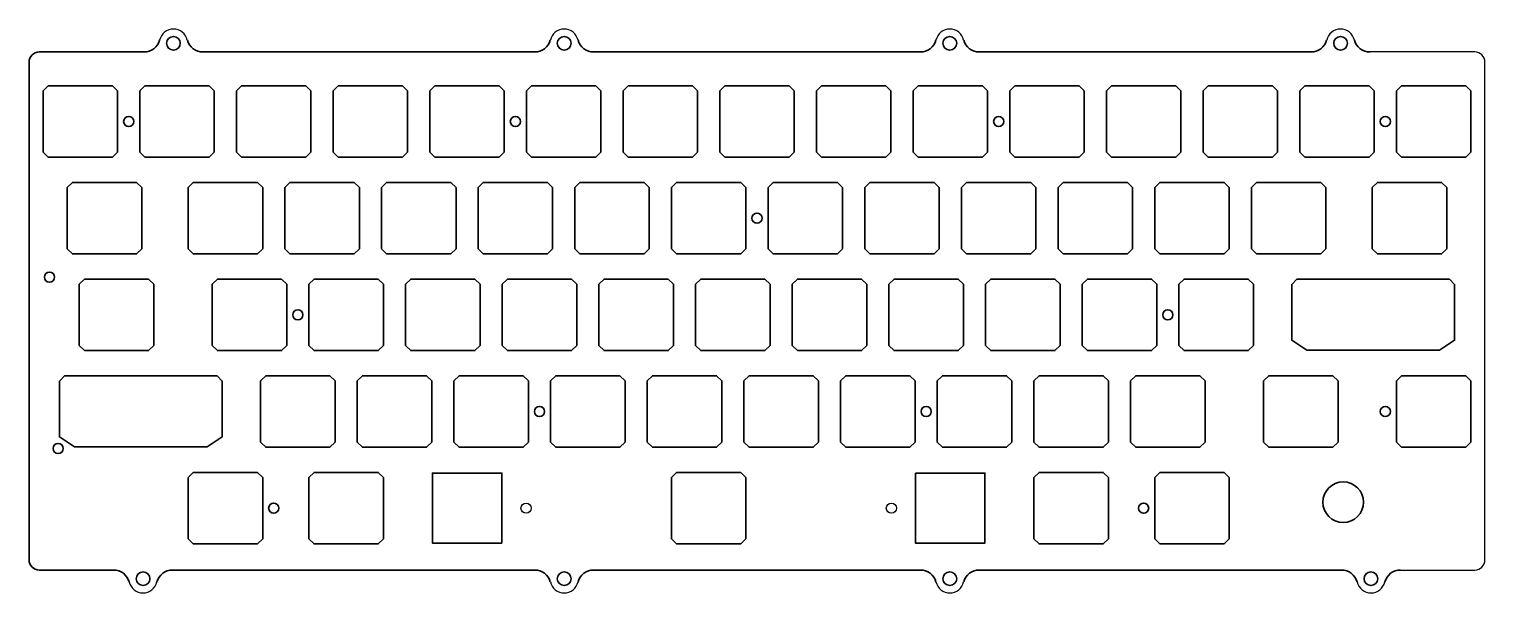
# Model space of a CAD drawing. Header units: millimetres. Extents: x 154 to 440, y 155 to 266.
import ezdxf

# ---------------------------------------------------------------- set-up
doc = ezdxf.new("R2010")
doc.units = ezdxf.units.MM
doc.layers.add('可见 (ISO)', color=7, linetype='Continuous', lineweight=35)

msp = doc.modelspace()

# ---------------------------------------------------------------- linework, layer by layer
for p, q in [((438.45, 261.8), (417.81, 261.8)), ((440.45, 161.7), (440.45, 259.8)), ((423.81, 159.7), (438.45, 159.7))]:
    msp.add_line(p, q)
for centre in [(251.48, 171.9), (323.48, 171.9)]:
    msp.add_circle(centre, 1)
for centre, radius, start, end in [((182, 263.5), 2.8, 12.9456, 167.0544), ((259, 263.5), 2.8, 12.9456, 167.0544), ((335, 263.5), 2.8, 12.9456, 167.0544), ((412, 263.5), 2.8, 12.9456, 167.0544), ((438.45, 259.8), 2, 0, 90), ((438.45, 161.7), 2, 270, 0), ((176, 158), 2.8, 192.9456, 347.0544), ((259, 158), 2.8, 192.9456, 347.0544), ((335, 158), 2.8, 192.9456, 347.0544), ((418, 158), 2.8, 192.9456, 347.0544)]:
    msp.add_arc(centre, radius, start, end)
at = {"layer": '可见 (ISO)'}
for p, q in [((176.19, 261.8), (155.55, 261.8)), ((187.81, 261.8), (253.19, 261.8)), ((264.81, 261.8), (329.19, 261.8)), ((340.81, 261.8), (406.19, 261.8)), ((153.55, 259.8), (153.55, 161.7)), ((155.55, 159.7), (170.19, 159.7)), ((253.19, 159.7), (181.81, 159.7)), ((329.19, 159.7), (264.81, 159.7)), ((412.19, 159.7), (340.81, 159.7))]:
    msp.add_line(p, q, dxfattribs=at)
for points in [[(169.97, 255.15), (171, 254.12), (171, 242.08), (169.97, 241.05), (157.33, 241.05), (156.3, 242.08), (156.3, 254.12), (157.33, 255.15)], [(189.02, 255.15), (190.05, 254.12), (190.05, 242.08), (189.02, 241.05), (176.38, 241.05), (175.35, 242.08), (175.35, 254.12), (176.38, 255.15)], [(208.07, 255.15), (209.1, 254.12), (209.1, 242.08), (208.07, 241.05), (195.43, 241.05), (194.4, 242.08), (194.4, 254.12), (195.43, 255.15)], [(227.12, 255.15), (228.15, 254.12), (228.15, 242.08), (227.12, 241.05), (214.48, 241.05), (213.45, 242.08), (213.45, 254.12), (214.48, 255.15)], [(233.53, 241.05), (232.5, 242.08), (232.5, 254.12), (233.53, 255.15), (246.17, 255.15), (247.2, 254.12), (247.2, 242.08), (246.17, 241.05)], [(252.58, 241.05), (251.55, 242.08), (251.55, 254.12), (252.58, 255.15), (265.22, 255.15), (266.25, 254.12), (266.25, 242.08), (265.22, 241.05)], [(271.63, 241.05), (270.6, 242.08), (270.6, 254.12), (271.63, 255.15), (284.27, 255.15), (285.3, 254.12), (285.3, 242.08), (284.27, 241.05)], [(290.68, 241.05), (289.65, 242.08), (289.65, 254.12), (290.68, 255.15), (303.32, 255.15), (304.35, 254.12), (304.35, 242.08), (303.32, 241.05)], [(309.73, 241.05), (308.7, 242.08), (308.7, 254.12), (309.73, 255.15), (322.37, 255.15), (323.4, 254.12), (323.4, 242.08), (322.37, 241.05)], [(328.78, 241.05), (327.75, 242.08), (327.75, 254.12), (328.78, 255.15), (341.42, 255.15), (342.45, 254.12), (342.45, 242.08), (341.42, 241.05)], [(347.83, 241.05), (346.8, 242.08), (346.8, 254.12), (347.83, 255.15), (360.47, 255.15), (361.5, 254.12), (361.5, 242.08), (360.47, 241.05)], [(366.88, 241.05), (365.85, 242.08), (365.85, 254.12), (366.88, 255.15), (379.52, 255.15), (380.55, 254.12), (380.55, 242.08), (379.52, 241.05)], [(385.93, 241.05), (384.9, 242.08), (384.9, 254.12), (385.93, 255.15), (398.57, 255.15), (399.6, 254.12), (399.6, 242.08), (398.57, 241.05)], [(403.95, 254.12), (404.98, 255.15), (417.62, 255.15), (418.65, 254.12), (418.65, 242.08), (417.62, 241.05), (404.98, 241.05), (403.95, 242.08)], [(423, 254.12), (424.03, 255.15), (436.67, 255.15), (437.7, 254.12), (437.7, 242.08), (436.67, 241.05), (424.03, 241.05), (423, 242.08)], [(174.73, 236.1), (175.76, 235.07), (175.76, 223.03), (174.73, 222), (162.09, 222), (161.06, 223.03), (161.06, 235.07), (162.09, 236.1)], [(198.55, 236.1), (199.58, 235.07), (199.58, 223.03), (198.55, 222), (185.9, 222), (184.88, 223.03), (184.88, 235.07), (185.9, 236.1)], [(217.6, 236.1), (218.63, 235.07), (218.63, 223.03), (217.6, 222), (204.95, 222), (203.93, 223.03), (203.93, 235.07), (204.95, 236.1)], [(236.65, 236.1), (237.68, 235.07), (237.68, 223.03), (236.65, 222), (224, 222), (222.98, 223.03), (222.98, 235.07), (224, 236.1)], [(255.7, 236.1), (256.73, 235.07), (256.73, 223.03), (255.7, 222), (243.05, 222), (242.03, 223.03), (242.03, 235.07), (243.05, 236.1)], [(262.1, 222), (261.08, 223.03), (261.08, 235.07), (262.1, 236.1), (274.75, 236.1), (275.78, 235.07), (275.78, 223.03), (274.75, 222)], [(281.15, 222), (280.13, 223.03), (280.13, 235.07), (281.15, 236.1), (293.8, 236.1), (294.83, 235.07), (294.83, 223.03), (293.8, 222)], [(300.2, 222), (299.18, 223.03), (299.18, 235.07), (300.2, 236.1), (312.85, 236.1), (313.88, 235.07), (313.88, 223.03), (312.85, 222)], [(319.25, 222), (318.23, 223.03), (318.23, 235.07), (319.25, 236.1), (331.9, 236.1), (332.93, 235.07), (332.93, 223.03), (331.9, 222)], [(338.3, 222), (337.28, 223.03), (337.28, 235.07), (338.3, 236.1), (350.95, 236.1), (351.98, 235.07), (351.98, 223.03), (350.95, 222)], [(356.33, 235.07), (357.35, 236.1), (370, 236.1), (371.03, 235.07), (371.03, 223.03), (370, 222), (357.35, 222), (356.33, 223.03)], [(375.38, 235.07), (376.4, 236.1), (389.05, 236.1), (390.08, 235.07), (390.08, 223.03), (389.05, 222), (376.4, 222), (375.38, 223.03)], [(394.43, 235.07), (395.45, 236.1), (408.1, 236.1), (409.13, 235.07), (409.13, 223.03), (408.1, 222), (395.45, 222), (394.43, 223.03)], [(418.24, 235.07), (419.27, 236.1), (431.91, 236.1), (432.94, 235.07), (432.94, 223.03), (431.91, 222), (419.27, 222), (418.24, 223.03)], [(177.11, 217.05), (178.14, 216.02), (178.14, 203.98), (177.11, 202.95), (164.47, 202.95), (163.44, 203.98), (163.44, 216.02), (164.47, 217.05)], [(203.31, 217.05), (204.34, 216.02), (204.34, 203.98), (203.31, 202.95), (190.67, 202.95), (189.64, 203.98), (189.64, 216.02), (190.67, 217.05)], [(222.36, 217.05), (223.39, 216.02), (223.39, 203.98), (222.36, 202.95), (209.72, 202.95), (208.69, 203.98), (208.69, 216.02), (209.72, 217.05)], [(241.41, 217.05), (242.44, 216.02), (242.44, 203.98), (241.41, 202.95), (228.77, 202.95), (227.74, 203.98), (227.74, 216.02), (228.77, 217.05)], [(260.46, 217.05), (261.49, 216.02), (261.49, 203.98), (260.46, 202.95), (247.82, 202.95), (246.79, 203.98), (246.79, 216.02), (247.82, 217.05)], [(279.51, 217.05), (280.54, 216.02), (280.54, 203.98), (279.51, 202.95), (266.87, 202.95), (265.84, 203.98), (265.84, 216.02), (266.87, 217.05)], [(298.56, 217.05), (299.59, 216.02), (299.59, 203.98), (298.56, 202.95), (285.92, 202.95), (284.89, 203.98), (284.89, 216.02), (285.92, 217.05)], [(304.97, 202.95), (303.94, 203.98), (303.94, 216.02), (304.97, 217.05), (317.61, 217.05), (318.64, 216.02), (318.64, 203.98), (317.61, 202.95)], [(322.99, 216.02), (324.02, 217.05), (336.66, 217.05), (337.69, 216.02), (337.69, 203.98), (336.66, 202.95), (324.02, 202.95), (322.99, 203.98)], [(342.04, 216.02), (343.07, 217.05), (355.71, 217.05), (356.74, 216.02), (356.74, 203.98), (355.71, 202.95), (343.07, 202.95), (342.04, 203.98)], [(361.09, 216.02), (362.12, 217.05), (374.76, 217.05), (375.79, 216.02), (375.79, 203.98), (374.76, 202.95), (362.12, 202.95), (361.09, 203.98)], [(380.14, 216.02), (381.17, 217.05), (393.81, 217.05), (394.84, 216.02), (394.84, 203.98), (393.81, 202.95), (381.17, 202.95), (380.14, 203.98)], [(433.49, 217), (434.49, 216), (434.49, 205), (431.49, 203), (405.39, 203), (402.39, 205), (402.39, 216), (403.39, 217)], [(212.83, 198), (213.86, 196.97), (213.86, 184.93), (212.83, 183.9), (200.19, 183.9), (199.16, 184.93), (199.16, 196.97), (200.19, 198)], [(231.88, 198), (232.91, 196.97), (232.91, 184.93), (231.88, 183.9), (219.24, 183.9), (218.21, 184.93), (218.21, 196.97), (219.24, 198)], [(250.93, 198), (251.96, 196.97), (251.96, 184.93), (250.93, 183.9), (238.29, 183.9), (237.26, 184.93), (237.26, 196.97), (238.29, 198)], [(269.98, 198), (271.01, 196.97), (271.01, 184.93), (269.98, 183.9), (257.34, 183.9), (256.31, 184.93), (256.31, 196.97), (257.34, 198)], [(290.06, 184.93), (289.03, 183.9), (276.39, 183.9), (275.36, 184.93), (275.36, 196.97), (276.39, 198), (289.03, 198), (290.06, 196.97)], [(294.41, 196.97), (295.44, 198), (308.08, 198), (309.11, 196.97), (309.11, 184.93), (308.08, 183.9), (295.44, 183.9), (294.41, 184.93)], [(313.46, 196.97), (314.49, 198), (327.13, 198), (328.16, 196.97), (328.16, 184.93), (327.13, 183.9), (314.49, 183.9), (313.46, 184.93)], [(332.51, 196.97), (333.54, 198), (346.18, 198), (347.21, 196.97), (347.21, 184.93), (346.18, 183.9), (333.54, 183.9), (332.51, 184.93)], [(351.56, 196.97), (352.59, 198), (365.23, 198), (366.26, 196.97), (366.26, 184.93), (365.23, 183.9), (352.59, 183.9), (351.56, 184.93)], [(370.61, 196.97), (371.64, 198), (384.28, 198), (385.31, 196.97), (385.31, 184.93), (384.28, 183.9), (371.64, 183.9), (370.61, 184.93)], [(396.81, 196.97), (397.84, 198), (410.48, 198), (411.51, 196.97), (411.51, 184.93), (410.48, 183.9), (397.84, 183.9), (396.81, 184.93)], [(423, 196.97), (424.03, 198), (436.67, 198), (437.7, 196.97), (437.7, 184.93), (436.67, 183.9), (424.03, 183.9), (423, 184.93)], [(190.61, 197.95), (191.61, 196.95), (191.61, 185.95), (188.61, 183.95), (162.51, 183.95), (159.51, 185.95), (159.51, 196.95), (160.51, 197.95)], [(198.55, 178.95), (199.58, 177.92), (199.58, 165.88), (198.55, 164.85), (185.9, 164.85), (184.88, 165.88), (184.88, 177.92), (185.9, 178.95)], [(223.39, 165.88), (222.36, 164.85), (209.72, 164.85), (208.69, 165.88), (208.69, 177.92), (209.72, 178.95), (222.36, 178.95), (223.39, 177.92)], [(246.74, 165), (233.04, 165), (233.04, 178.8), (246.74, 178.8)], [(280.13, 177.92), (281.15, 178.95), (293.8, 178.95), (294.83, 177.92), (294.83, 165.88), (293.8, 164.85), (281.15, 164.85), (280.13, 165.88)], [(328.21, 178.8), (341.91, 178.8), (341.91, 165), (328.21, 165)], [(351.56, 177.92), (352.59, 178.95), (365.23, 178.95), (366.26, 177.92), (366.26, 165.88), (365.23, 164.85), (352.59, 164.85), (351.56, 165.88)], [(375.38, 177.92), (376.4, 178.95), (389.05, 178.95), (390.08, 177.92), (390.08, 165.88), (389.05, 164.85), (376.4, 164.85), (375.38, 165.88)]]:
    msp.add_lwpolyline(points, close=True, dxfattribs=at)
for centre, radius in [((182, 263.5), 1.35), ((259, 263.5), 1.35), ((335, 263.5), 1.35), ((412, 263.5), 1.35), ((173.18, 248.1), 1), ((249.38, 248.1), 1), ((344.63, 248.1), 1), ((420.83, 248.1), 1), ((297, 229.05), 1), ((157.57, 217.42), 1), ((206.51, 210), 1), ((377.96, 210), 1), ((254.14, 190.95), 1), ((330.34, 190.95), 1), ((420.83, 190.95), 1), ((159.26, 183.65), 1), ((412.53, 173.07), 4), ((201.75, 171.9), 1), ((373.2, 171.9), 1), ((176, 158), 1.35), ((259, 158), 1.35), ((335, 158), 1.35), ((418, 158), 1.35)]:
    msp.add_circle(centre, radius, dxfattribs=at)
for centre, radius, start, end in [((176.19, 265), 3.2, 270, 344.1734), ((187.81, 265), 3.2, 195.8266, 270), ((253.19, 265), 3.2, 270, 344.1734), ((264.81, 265), 3.2, 195.8266, 270), ((329.19, 265), 3.2, 270, 344.1734), ((340.81, 265), 3.2, 195.8266, 270), ((406.19, 265), 3.2, 270, 344.1734), ((417.81, 265), 3.2, 195.8266, 270), ((155.55, 259.8), 2, 90, 180), ((155.55, 161.7), 2, 180, 270), ((170.19, 156.5), 3.2, 15.8266, 90), ((181.81, 156.5), 3.2, 90, 164.1734), ((253.19, 156.5), 3.2, 15.8266, 90), ((264.81, 156.5), 3.2, 90, 164.1734), ((329.19, 156.5), 3.2, 15.8266, 90), ((340.81, 156.5), 3.2, 90, 164.1734), ((412.19, 156.5), 3.2, 15.8266, 90), ((423.81, 156.5), 3.2, 90, 164.1734)]:
    msp.add_arc(centre, radius, start, end, dxfattribs=at)

doc.saveas('drawing.dxf')
